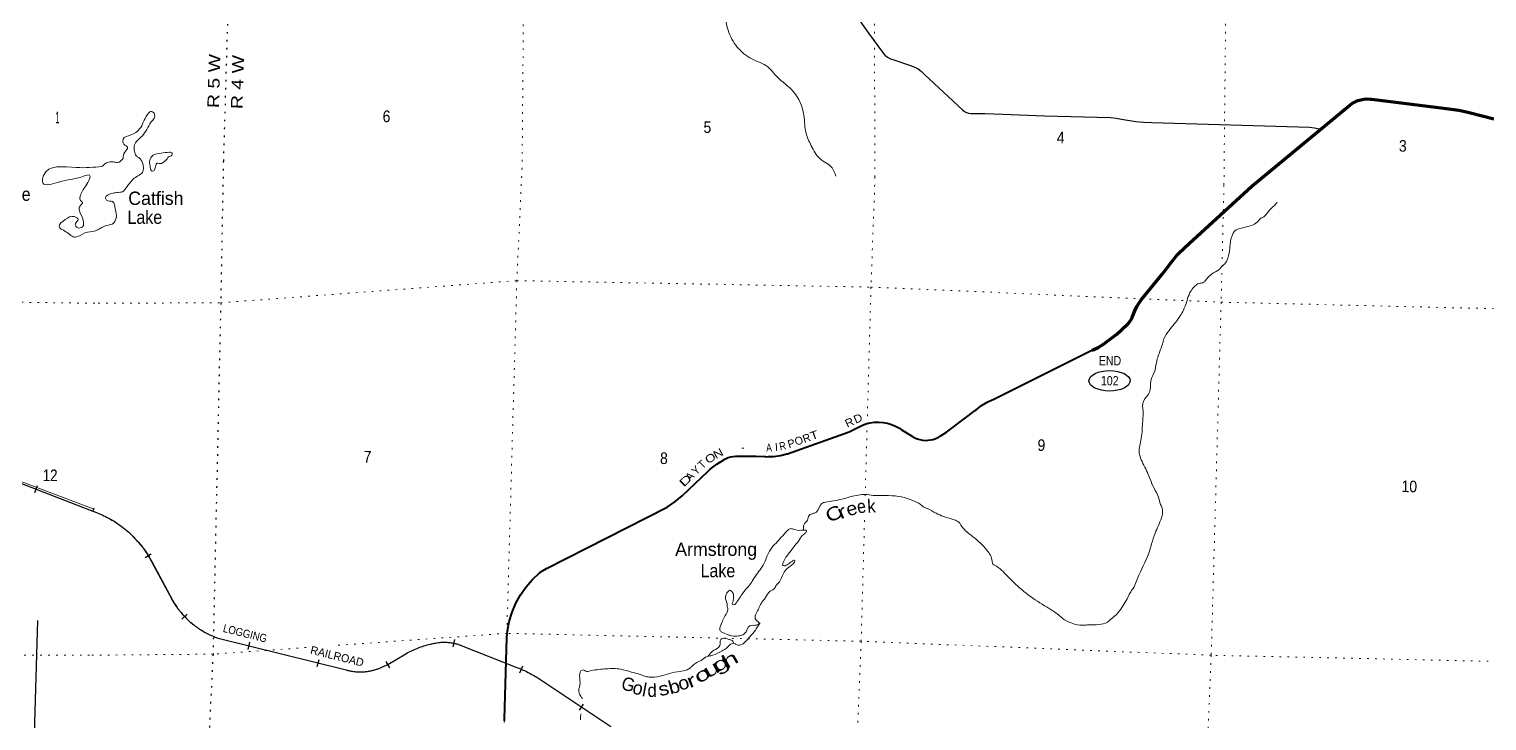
# Model space of a CAD drawing. Header units: feet. Extents: x -751810 to -497223, y -177792 to 12311.
# Drawn here: x -562729 to -540783, y -93206 to -82794 of the extents above; entities that cross this region are included whole.
import ezdxf
from ezdxf.enums import TextEntityAlignment as Align

# ---------------------------------------------------------------- set-up
doc = ezdxf.new("R2010")
doc.units = ezdxf.units.FT
doc.header["$LTSCALE"] = 80
doc.linetypes.add('DOTTED', pattern=[1.5, 0.3, -1.2])
for name, color, linetype, lineweight in [('17', 7, 'Continuous', 25), ('23', 7, 'Continuous', 70), ('26', 7, 'Continuous', 40), ('29', 7, 'Continuous', 25), ('34', 7, 'Continuous', 25), ('39', 7, 'Continuous', 13), ('6', 7, 'DOTTED', 25), ('7', 7, 'DOTTED', 13)]:
    doc.layers.add(name, color=color, linetype=linetype, lineweight=lineweight)
doc.layers.add('27', color=7, linetype='Continuous')
doc.layers.add('41', color=7, linetype='Continuous')

msp = doc.modelspace()

# ---------------------------------------------------------------- linework, layer by layer
at = {"layer": '17'}
msp.add_ellipse((-546463.69, -88088.06), major_axis=(-309.24, 1), ratio=0.500121, dxfattribs=at)
at = {"layer": '23'}
for points in [[(-544320.37, -85155.72), (-542845.96, -83936.85), (-542807.8, -83910.55), (-542767.09, -83888.39), (-542724.29, -83870.6), (-542679.87, -83857.39), (-542634.3, -83848.89), (-542588.1, -83845.2), (-542541.77, -83846.36), (-542517.99, -83848.85), (-541393.28, -83987.6), (-541204.96, -84013.64), (-541070.24, -84044.89), (-540835.41, -84105.09), (-540680.06, -84143.48)], [(-546725.11, -87626.8), (-546700.11, -87614.6), (-546636.81, -87585.27), (-546553.46, -87535.9), (-546475.73, -87478.09), (-546355.77, -87385.04), (-546286.56, -87326.94), (-546179.43, -87220.54), (-546157.52, -87194.21), (-546138.49, -87165.74), (-546122.54, -87135.43), (-546116.2, -87119.55), (-546106.45, -87093.3), (-546097.43, -87069.55), (-546083.34, -87032.43), (-546052.43, -86970.9), (-546015.25, -86912.95), (-545981.98, -86866), (-545667.05, -86479.57), (-545533.77, -86306.95), (-545438.47, -86187.91), (-545326.56, -86074.22), (-545265.23, -86019), (-544320.37, -85155.72)]]:
    msp.add_lwpolyline(points, dxfattribs=at)
at = {"layer": '26'}
msp.add_lwpolyline([(-555574.95, -93204.45), (-555574.75, -93182.83), (-555536.93, -91950.3), (-555527.24, -91853.56), (-555500.08, -91710.04), (-555458.06, -91570.13), (-555401.66, -91435.39), (-555331.47, -91307.28), (-555248.28, -91187.21), (-555158.1, -91083.91), (-555041.6, -90974.1), (-555002.13, -90946.83), (-554940.15, -90911.6), (-553125.32, -89987.48), (-553009.81, -89910.56), (-552900.04, -89819.81), (-552506.48, -89447.37), (-552481.41, -89423.64), (-552456.48, -89403.49), (-552377.23, -89340.5), (-552272.6, -89275.87), (-552269.93, -89274.21), (-552237.27, -89256.45), (-552202.94, -89242.2), (-552167.31, -89231.62), (-552130.77, -89224.82), (-552093.71, -89221.88), (-551788.47, -89224.37), (-551654.05, -89227.56), (-551648.46, -89228.05), (-551623.54, -89230.25), (-551598.46, -89229.47), (-551521.11, -89227.05), (-551419.66, -89213.17), (-551320.22, -89188.76), (-551311.65, -89186.14), (-550384.36, -88856.56), (-550192.66, -88758.31), (-550131.11, -88736.33), (-550067.59, -88720.9), (-550002.81, -88712.2), (-549937.48, -88710.32), (-549872.31, -88715.28), (-549808.01, -88727.02), (-549745.29, -88745.42), (-549684.84, -88770.28), (-549627.32, -88801.31), (-549598.95, -88819.67), (-549430.2, -88925.17), (-549394.92, -88944.81), (-549357.79, -88960.65), (-549319.2, -88972.53), (-549279.58, -88980.3), (-549239.36, -88983.9), (-549198.99, -88983.27), (-549158.91, -88978.42), (-549119.55, -88969.41), (-549081.35, -88956.34), (-549044.73, -88939.34), (-549014.75, -88921.7), (-548916.4, -88861.24), (-548654.53, -88661.83), (-548487.77, -88536.1), (-548477.83, -88527.55), (-548390.62, -88461.07), (-548296.94, -88404.07), (-548197.82, -88357.18), (-546822.45, -87670.11), (-546750.11, -87637.92), (-546725.11, -87626.8)], dxfattribs=at)
at = {"layer": '29'}
msp.add_line((-562600.81, -91697.96), (-562660.05, -93576.72), dxfattribs=at)
for points in [[(-550294.99, -82569.51), (-550091.51, -82853.18), (-549882.48, -83142.42), (-549844.67, -83183.6), (-549806.87, -83213.63), (-549759.06, -83240.33), (-549713.47, -83258.12), (-549459.96, -83342.67), (-549375.45, -83374.94), (-549344.32, -83391.62), (-549300.96, -83428.34), (-549250.93, -83476.18), (-548677.18, -84010.15), (-548646.06, -84031.31), (-548614.92, -84046.88), (-548584.9, -84059.12), (-548552.65, -84063.55), (-548339.17, -84063.55), (-548072.31, -84072.45), (-547440.76, -84099.15)], [(-547440.76, -84099.15), (-546450.06, -84125.87), (-546365.55, -84134.77), (-546285.5, -84148.12), (-546067.57, -84183.72), (-545954.15, -84194.84), (-545827.4, -84197.07), (-543452.38, -84268.27), (-543376.77, -84279.4), (-543278.93, -84299.42)]]:
    msp.add_lwpolyline(points, dxfattribs=at)
at = {"layer": '34'}
for p, q in [((-562641.75, -89768.14), (-562602.58, -89664.7)), ((-561765.31, -90046.25), (-561748.89, -89998.61)), ((-560984.68, -90749), (-560890.96, -90690.25)), ((-560427.98, -91674.2), (-560347.76, -91598.04)), ((-559431.74, -92130.58), (-559404.96, -92023.26)), ((-556343.08, -92091.94), (-556319.64, -91983.84)), ((-558390.8, -92387.62), (-558364.02, -92280.3)), ((-557297.37, -92407.22), (-557354.51, -92312.51)), ((-555341.65, -92481.74), (-555297.44, -92380.35)), ((-554442.33, -93044.7), (-554380.99, -92952.65))]:
    msp.add_line(p, q, dxfattribs=at)
at = {"layer": '34', "lineweight": 13}
for p, q in [((-560879.7, -90820.41), (-560578.66, -91378.81)), ((-559902.12, -91955.38), (-557958.9, -92440.24)), ((-556226.53, -92070.68), (-555386.84, -92402.79)), ((-555086.36, -92551.24), (-553971.94, -93293.86))]:
    msp.add_line(p, q, dxfattribs=at)
for points in [[(-576026.46, -84372.57), (-575523.46, -84842.63), (-575424.4, -84959), (-575073.99, -85498.48), (-574329.36, -86621.12), (-574213.68, -86772.76), (-574117.94, -86852.58), (-574038.16, -86904.46), (-573866.62, -86988.27), (-573087.87, -87327.84), (-572917.2, -87395.32), (-572749.66, -87427.24), (-568184.52, -88108.89), (-567996.56, -88123.62), (-567709.74, -88130.17), (-567390.21, -88143.57), (-567095.01, -88167.52), (-566887.57, -88191.46), (-566688.11, -88215.4), (-566514.34, -88251.11), (-566285.21, -88315.17), (-566004.6, -88410.33), (-561764.56, -90016.11)], [(-557393.77, -92387.75), (-557328.27, -92360.33), (-557059.29, -92198.04)]]:
    msp.add_lwpolyline(points, dxfattribs=at)
at = {"layer": '34'}
for points in [[(-576025.71, -84371.77), (-575522.66, -84841.87), (-575423.52, -84958.34), (-575073.07, -85497.88), (-574328.46, -86620.48), (-574212.88, -86771.99), (-574117.29, -86851.69), (-574037.62, -86903.5), (-573866.16, -86987.27), (-573087.45, -87326.82), (-572916.89, -87394.26), (-572749.48, -87426.16), (-568184.4, -88107.8), (-567996.5, -88122.52), (-567709.7, -88129.07), (-567390.14, -88142.47), (-567094.9, -88166.43), (-566887.44, -88190.37), (-566687.93, -88214.31), (-566514.08, -88250.04), (-566284.89, -88314.12), (-566004.23, -88409.29), (-561768.47, -90052.12)], [(-561765.44, -90051.68), (-561706.8, -90073.91), (-561681.08, -90084.39), (-561655.37, -90095.23), (-561630.13, -90106.48), (-561604.96, -90118.32), (-561580, -90130.45), (-561555.18, -90143), (-561530.76, -90156.13), (-561506.35, -90169.62), (-561482.29, -90183.47), (-561458.5, -90197.82), (-561435.06, -90212.53), (-561411.76, -90227.67), (-561388.66, -90243.1), (-561365.98, -90259.1), (-561343.52, -90275.39), (-561321.34, -90292.18), (-561299.35, -90309.26), (-561277.86, -90326.79), (-561256.58, -90344.59), (-561235.65, -90362.76), (-561214.99, -90381.43), (-561194.77, -90400.32), (-561174.66, -90419.64), (-561155.14, -90439.25), (-561135.75, -90459.3), (-561116.91, -90479.63), (-561098.29, -90500.25), (-561080.09, -90521.1), (-561062.16, -90542.45), (-561044.81, -90564.09), (-561027.73, -90585.87), (-561010.94, -90608.17), (-560994.64, -90630.54), (-560978.69, -90653.27), (-560963.23, -90676.44), (-560948.12, -90699.6), (-560933.37, -90723.14), (-560919.11, -90747.11), (-560905.2, -90771.08), (-560891.71, -90795.28), (-560878.72, -90819.9), (-560577.69, -91378.29), (-560566.92, -91397.52), (-560555.77, -91416.4), (-560544.29, -91435.09), (-560532.53, -91453.78), (-560520.38, -91472.11), (-560507.97, -91490.16), (-560495.27, -91508.18), (-560482.21, -91525.85), (-560468.86, -91543.24), (-560455.12, -91560.54), (-560441.18, -91577.45), (-560427.01, -91594.24), (-560412.41, -91610.77), (-560397.59, -91626.9), (-560382.44, -91642.86), (-560367.14, -91658.58), (-560351.39, -91674.06), (-560335.54, -91689.19), (-560319.26, -91704.09), (-560302.87, -91718.64), (-560286.16, -91733), (-560269.23, -91746.97), (-560252.04, -91760.64), (-560234.68, -91774.08), (-560216.95, -91787.16), (-560199.05, -91800.02), (-560180.95, -91812.46), (-560162.69, -91824.68), (-560144.11, -91836.43), (-560125.37, -91847.95), (-560106.52, -91859.13), (-560087.41, -91870.01), (-560068.1, -91880.49), (-560048.5, -91890.69), (-560028.93, -91900.6), (-560009.03, -91910.04), (-559989.04, -91919.14), (-559968.88, -91928), (-559948.69, -91936.43), (-559928.12, -91944.49), (-559907.56, -91952.27), (-559901.8, -91954.33), (-557958.61, -92439.18), (-557945.4, -92442.87), (-557932.2, -92446.23), (-557918.93, -92449.36), (-557905.54, -92452.37), (-557892.15, -92455.04), (-557878.75, -92457.48), (-557865.25, -92459.79), (-557851.74, -92461.78), (-557838.23, -92463.5), (-557824.59, -92465.04), (-557811.03, -92466.3), (-557797.43, -92467.42)], [(-557797.43, -92467.42), (-557783.75, -92468.23), (-557770.15, -92468.77), (-557756.48, -92469.09), (-557742.85, -92469.22), (-557729.13, -92469.08), (-557715.52, -92468.73), (-557701.83, -92468.07), (-557688.23, -92467.23), (-557674.57, -92466.16), (-557661.01, -92464.81), (-557647.45, -92463.23), (-557633.93, -92461.48), (-557620.4, -92459.39), (-557606.89, -92457.14), (-557593.48, -92454.62), (-557580.1, -92451.92), (-557566.78, -92448.88), (-557553.48, -92445.68), (-557540.3, -92442.27), (-557527.14, -92438.62), (-557514.06, -92434.7), (-557500.98, -92430.54), (-557488.04, -92426.26), (-557475.17, -92421.62), (-557462.39, -92416.8), (-557449.66, -92411.8), (-557437.1, -92406.59), (-557424.53, -92401.06), (-557412.09, -92395.42), (-557399.82, -92389.48), (-557394.22, -92386.75), (-557328.76, -92359.35), (-557059.84, -92197.09), (-557037.95, -92184.86), (-557015.9, -92173.2), (-556993.66, -92161.92), (-556971.14, -92150.81), (-556948.46, -92140.27), (-556925.71, -92130.18), (-556902.68, -92120.27), (-556879.49, -92110.92), (-556856.22, -92102.02), (-556832.61, -92093.43), (-556809.05, -92085.34), (-556785.33, -92077.51), (-556761.34, -92070.18), (-556737.38, -92063.35), (-556713.21, -92056.91), (-556689.02, -92050.79), (-556664.55, -92045.16), (-556640.19, -92039.93), (-556615.55, -92035.18), (-556591.02, -92030.84), (-556566.18, -92026.85), (-556565.94, -92026.86), (-556553.34, -92025.52), (-556540.69, -92024.47), (-556528.01, -92023.63), (-556515.25, -92022.93), (-556502.52, -92022.53), (-556489.85, -92022.35), (-556477.09, -92022.3), (-556464.36, -92022.57), (-556451.68, -92023.06), (-556438.92, -92023.75), (-556426.26, -92024.67), (-556413.59, -92025.74), (-556400.89, -92027.1), (-556388.31, -92028.7), (-556375.7, -92030.52), (-556363.15, -92032.48), (-556350.57, -92034.73), (-556338.12, -92037.15), (-556325.63, -92039.86), (-556313.28, -92042.73), (-556300.9, -92045.81), (-556288.63, -92049.13), (-556276.42, -92052.67), (-556264.26, -92056.38), (-556252.14, -92060.36), (-556240.09, -92064.52), (-556228.15, -92068.89), (-556226.13, -92069.66), (-555386.43, -92401.77), (-555357.2, -92413.13), (-555328.39, -92425.11), (-555299.77, -92437.59), (-555271.11, -92450.47), (-555242.87, -92463.96), (-555215, -92477.87), (-555187.08, -92492.19), (-555159.58, -92507.12), (-555132.46, -92522.48), (-555105.34, -92538.41), (-555085.76, -92550.32), (-553971.31, -93292.96)]]:
    msp.add_lwpolyline(points, dxfattribs=at)
at = {"layer": '34', "lineweight": 13}
for centre, radius, start, end in [((-562290.3, -91554.28), 1590.08, 27.48591, 70.8444), ((-559475.11, -90769.12), 1260.78, 208.91972, 250.20278), ((-556353.98, -93443.4), 1431.23, 98.5156, 119.52506), ((-556484.62, -92751.55), 728.14, 69.24068, 96.41025), ((-557743.91, -91686.5), 783.8, 254.07981, 296.53311), ((-556026.61, -94076.08), 1791.43, 58.3412, 69.07611)]:
    msp.add_arc(centre, radius, start, end, dxfattribs=at)
at = {"layer": '39'}
for points in [[(-560695.91, -80233.46), (-560367.76, -80207.76), (-560279.84, -80135.02), (-560108.01, -80184.72), (-559948.84, -80360.98), (-559669.58, -80658.37), (-559485.1, -80776.75), (-559309.31, -81023.79), (-559085.08, -81358.33), (-558608.81, -81556.97), (-558178.5, -81450.77), (-557850.92, -80966.13), (-557770.7, -80585.29), (-557765.84, -80349.89), (-557460.3, -79959.42), (-557167.13, -79778.03), (-556771.97, -79719.44), (-555949.03, -79773.99), (-555485.31, -79996.53), (-555248.9, -80325.28), (-555157.78, -80584.73), (-555070.16, -81013.18), (-554956.41, -81442.15), (-554701.1, -81634.4), (-554297.02, -81630.32), (-553969.46, -81632.79), (-553721.35, -81784.64), (-553367.54, -81781.59), (-552927.73, -81701.74), (-552699.88, -81861.24), (-552401.6, -82211.34), (-552293.91, -82446.96), (-552206.93, -82808.97), (-552069.52, -83065.31), (-551848.07, -83242.8), (-551609.35, -83362.26), (-551471.66, -83507.9), (-551225.05, -83732.18), (-551065.61, -84089.59), (-551033.01, -84359.95), (-550954.5, -84548.7), (-550817.89, -84746.65), (-550641.78, -84880.97), (-550584.13, -85008.92)], [(-561313.9, -84742), (-561289.57, -84647.86), (-561247.81, -84572.2), (-561303.11, -84524.81), (-561315.68, -84452.1), (-561197.74, -84386), (-561065.24, -84296.04), (-560948.2, -84078.96), (-560884.96, -84033.92), (-560841.55, -84073.02), (-560890.21, -84190.82), (-561029.26, -84403.43), (-561146.78, -84546.02), (-561142.45, -84628.64), (-561115.82, -84701.62), (-561113.94, -84703.11)], [(-561113.94, -84703.11), (-561101.38, -84713.66), (-561079.79, -84727.22), (-561065.22, -84736.77), (-561056.13, -84747.4)], [(-560907.48, -84751.56), (-560860.29, -84688.57), (-560739.16, -84662.79), (-560620.25, -84647.03), (-560576.34, -84661.99), (-560580.98, -84692.09), (-560628.99, -84716.92), (-560659.88, -84757.1)], [(-561636.87, -84863.27), (-562018.68, -84876.75), (-562512.95, -84996.17), (-562521.7, -85108.88), (-562285.77, -85096.29), (-561909.06, -85008.39), (-561818.04, -84992.39), (-561846.92, -85104.63), (-561947.46, -85265.59), (-561962.86, -85319.67), (-561956.11, -85374.27), (-561926.45, -85397.15), (-561970.51, -85470.72), (-561971.97, -85531.18), (-561914.92, -85671.66), (-561925.3, -85768.2), (-561998.19, -85784.63), (-562032.92, -85721.3), (-561991.17, -85659.78), (-562050.53, -85616.03), (-562184.54, -85661.27), (-562279.6, -85761.86), (-562178.84, -85842.88), (-562029.76, -85925.04), (-561891.29, -85861.76), (-561729.4, -85829.28), (-561661.03, -85794.64)], [(-561056.13, -84747.4), (-561028.77, -84792.09), (-561011.62, -84851.56), (-561015.47, -84933.91), (-561146.5, -85037.63), (-561208.33, -85104.65), (-561253.85, -85161.97), (-561326, -85240.83), (-561408.72, -85253.11), (-561487.52, -85269.5), (-561579.36, -85329.84), (-561562.13, -85368.41), (-561474.13, -85390.42), (-561432.29, -85497.89), (-561419.4, -85640.92), (-561479.67, -85728.07), (-561560.56, -85748.44), (-561661.03, -85794.64)], [(-561636.87, -84863.27), (-561616.92, -84844.85), (-561606.01, -84834.83), (-561549.47, -84801.71), (-561464.77, -84791.48), (-561396.61, -84801), (-561313.9, -84742)], [(-560907.48, -84751.56), (-560915.45, -84785.86), (-560907.15, -84855.83), (-560884.55, -84924.68), (-560856.5, -84929.31), (-560831.35, -84883.61), (-560820.49, -84847.66), (-560805.66, -84813.8), (-560769.52, -84816.59), (-560659.88, -84757.1)], [(-543938.29, -85404.37), (-544111.31, -85587.6), (-544152.37, -85624.91), (-544166.53, -85628.62), (-544240.51, -85699.4), (-544326.05, -85747.81), (-544475.78, -85788.8), (-544577.27, -85830.84), (-544608.46, -85876.4), (-544648.18, -86034.38), (-544663.16, -86164.74), (-544682.96, -86240.71), (-544735.28, -86332.06), (-544782.54, -86377.28), (-544817.56, -86414.72), (-544925.58, -86478.73), (-544999.65, -86553.53), (-545018.23, -86575.24), (-545057.23, -86610.58), (-545115.79, -86621.38), (-545174.98, -86660.31), (-545236.9, -86731.35), (-545266.39, -86791.02), (-545349.99, -87022.44), (-545400.25, -87111.82), (-545545.22, -87299.69), (-545628.36, -87420.53), (-545680.01, -87572.21), (-545744.49, -87757.79), (-545769.47, -87885.93), (-545771.84, -87901.96), (-545827.2, -88039.49), (-545847.85, -88153.64), (-545853.53, -88227.91), (-545868.55, -88269.81), (-545953.88, -88398.65), (-545965.14, -88452.69), (-545958.94, -88535.25), (-545964.36, -88687.94), (-545986.41, -88954.86), (-546015.38, -89171.38), (-545985.56, -89276.57), (-545879.85, -89496), (-545824.7, -89637.93), (-545708.06, -89907.86), (-545706.28, -89917.95), (-545679.48, -89978.85), (-545665.6, -90077.67), (-545683.39, -90153.68), (-545776.95, -90380.86), (-545830.79, -90540.54), (-545857.07, -90636.47), (-546020.28, -91010.92), (-546109.24, -91212.06), (-546155.03, -91281.44), (-546197.21, -91368.99), (-546259.85, -91472.18), (-546334.54, -91575.11), (-546447.52, -91681.23), (-546496.62, -91718.37), (-546624.19, -91757.83), (-546783.17, -91762.43), (-546815.37, -91763.74), (-546944.06, -91762.96), (-547041.92, -91732.7), (-547123.57, -91696.75), (-547250.06, -91597.5), (-547404.65, -91495.64), (-547688.04, -91308.55), (-547940.57, -91089.96), (-547999.57, -91030.37), (-548194.93, -90863.29), (-548218.73, -90848.7), (-548229.76, -90802.22), (-548308.54, -90637.66), (-548371.29, -90565.93), (-548381.11, -90555.66), (-548606.13, -90365.82), (-548694.52, -90271.42), (-548719.75, -90230.66), (-548785.09, -90185.01), (-548847, -90165.58), (-549074.35, -90080.23), (-549209.55, -90010.95), (-549261.32, -89987.71), (-549316.66, -89944.29), (-549430.02, -89887.55), (-549513.81, -89857.59), (-549593.77, -89835.75), (-549790.39, -89815.41), (-549967.37, -89815.6), (-549993.5, -89815.03), (-550113.79, -89798.35), (-550218.49, -89804.13), (-550331.59, -89825.8), (-550493.43, -89868.54), (-550741.79, -89913.42)], [(-550741.79, -89913.42), (-550794.54, -89934.4), (-550877.86, -90063.28), (-550918.51, -90082.5), (-550987.57, -90113.17), (-551009.24, -90183.07), (-551063.03, -90250.27), (-551071.66, -90276.22), (-551068.18, -90335.66)], [(-551725.67, -91735.78), (-551788.78, -91680.13), (-551800.08, -91645.71), (-551772.29, -91571.92), (-551698.52, -91420.72), (-551659.26, -91373.31), (-551641.09, -91349.65), (-551574.19, -91256.53), (-551498.52, -91199.87), (-551494.23, -91187.9), (-551448.71, -91130.58), (-551360.6, -90967.62), (-551298.73, -90898.59), (-551206.44, -90818.16), (-551199.87, -90794.17), (-551223.7, -90790), (-551238.24, -90801.38), (-551303.59, -90846.21), (-551364.48, -90871.03), (-551386.32, -90858.49), (-551384, -90844.47), (-551298.17, -90693.53), (-551244.38, -90626.33), (-551188.32, -90547.13), (-551161.6, -90521.57), (-551103.25, -90430.35), (-551047.86, -90381.28), (-551024.99, -90347.6), (-551140.22, -90338.51), (-551187.25, -90331.46), (-551221.35, -90320.88), (-551273.6, -90314.06), (-551318.59, -90347.27), (-551489.69, -90534.57), (-551543.25, -90591.71), (-551614.33, -90712.82), (-551648.47, -90800.54), (-551690.47, -90880.05), (-551829.67, -91080.1), (-551883.87, -91165.38), (-551956.06, -91246.25), (-552045.41, -91375), (-552072.48, -91416.64), (-552123.72, -91459.76), (-552143.6, -91449.27), (-552139.6, -91428.43), (-552123.26, -91349.19), (-552123.04, -91339.14), (-552137.73, -91276.49), (-552157.29, -91251.94), (-552181.14, -91239.36), (-552211.83, -91262.83), (-552232.69, -91296.55), (-552245.52, -91330.46), (-552244.41, -91370.69), (-552223.6, -91429.45), (-552215.07, -91497.99), (-552209.54, -91520.23), (-552227.01, -91582.17), (-552304.93, -91739.32), (-552309.26, -91753.3), (-552328.57, -91807.17), (-552329.33, -91841.33), (-552299.81, -91870.12), (-552206.19, -91910.35), (-552150.22, -91925.63), (-552051.73, -91927.77), (-551984.95, -91909.11), (-551958.46, -91893.6), (-551881.39, -91774.63), (-551804.83, -91768.25), (-551766.41, -91759.03), (-551730.45, -91736.47)], [(-551725.74, -91738.82), (-551754.76, -91777.38), (-551794.34, -91838.85), (-551881.1, -91941.51), (-551947.13, -92016.48), (-551992.2, -92053.71), (-552082.79, -92057.78), (-552120.57, -92038.86), (-552169.17, -92053.9), (-552230.82, -92112.88), (-552298.05, -92151.63), (-552438.32, -92218.96), (-552494.91, -92231.81), (-552545.57, -92248.81), (-552584.48, -92280.13), (-552706.65, -92347.86), (-552757.94, -92392.99), (-552772.32, -92406.75), (-552884, -92454.6), (-553051.55, -92483.13), (-553189.22, -92524.38), (-553358.74, -92550.87), (-553394.88, -92548.08), (-553460.94, -92534.58), (-553544.69, -92502.61), (-553660.64, -92471.95), (-553826.58, -92428.15), (-553924.94, -92419.98), (-554150.47, -92433.19), (-554267.5, -92450.76), (-554358.04, -92452.82), (-554371.89, -92442.47), (-554400.03, -92441.86), (-554437.17, -92664.23), (-554452.63, -92726.22), (-554453.53, -92766.41), (-554442.28, -92802.84), (-554399.4, -92869.33)], [(-552506.54, -92232.89), (-552445.06, -92160.51), (-552347.09, -92096.29), (-552332.48, -92072.47), (-552314.38, -91982.39), (-552291.87, -91964.78), (-552197.71, -91980.9), (-552143.8, -91998.15), (-552121.97, -92038.63)], [(-554418.78, -93099.2), (-554427.89, -93148.97), (-554427.15, -93188.98)]]:
    msp.add_spline(points, degree=3, dxfattribs=at)
at = {"layer": '6'}
for p, q in [((-559711.92, -81637.77), (-559805.4, -84778.77)), ((-559961.1, -92202.3), (-560017.59, -93343.46))]:
    msp.add_line(p, q, dxfattribs=at)
msp.add_lwpolyline([(-559805.4, -84778.77), (-559844.93, -86913.05), (-559961.1, -92202.3)], dxfattribs=at)
at = {"layer": '7'}
for p, q in [((-555280.62, -81763.81), (-555308.07, -84889.33)), ((-549994.9, -85018.81), (-550006.77, -81870.32)), ((-544709.14, -81993.39), (-544741.77, -85145.6)), ((-549994.9, -85018.81), (-550055.79, -86677.34)), ((-550055.79, -86677.34), (-550143.07, -89836.88)), ((-550152.72, -90186.17), (-550203.05, -92008.14)), ((-555537.64, -91888.56), (-558134.39, -92072.74)), ((-558558.79, -92102.84), (-559961.1, -92202.3)), ((-559961.1, -92202.3), (-561819.1, -92218.53))]:
    msp.add_line(p, q, dxfattribs=at)
for points in [[(-555308.07, -84889.33), (-555386.86, -86579.95), (-555537.64, -91888.56)], [(-544741.77, -85145.6), (-544783.92, -86904.13), (-544932.83, -92218.81), (-545151.85, -97431.44), (-545171.45, -102809.24), (-545003.28, -108243.38), (-544872.53, -113722.36)], [(-561687.9, -86920.64), (-559844.93, -86913.05), (-555386.86, -86579.95), (-550055.79, -86677.34), (-544783.92, -86904.13), (-539395.24, -87032.92)], [(-579751.75, -86910.68), (-575904.85, -86864.77), (-570496.62, -86884.67), (-565123.92, -86875.57), (-561687.9, -86920.64)], [(-555537.64, -91888.56), (-555574.55, -93205.14), (-555686.14, -97185.15)], [(-534202.41, -92507.55), (-539561.97, -92335.15), (-544932.83, -92218.81), (-550203.05, -92008.14), (-555537.64, -91888.56)], [(-561819.1, -92218.53), (-565308.85, -92222.19), (-570556.1, -92109.23), (-572264.89, -92140.42)], [(-550203.05, -92008.14), (-550423.15, -97269), (-550555.23, -102730.81), (-550385.76, -108197.15), (-550192.3, -113659.4)]]:
    msp.add_lwpolyline(points, dxfattribs=at)

# ---------------------------------------------------------------- texts
at = {"layer": '17', "width": 0.85}
for s, p in [('END', (-546456.58, -87854.22)), ('102', (-546460.79, -88156.37))]:
    msp.add_text(s, height=140, dxfattribs=at).set_placement(p, align=Align.CENTER)
at = {"layer": '27'}
for s, rotation, width, p in [('R', 24.476, 1.1, (-550413.37, -88793.91)), ('D', 22.745, 1.1, (-550286.26, -88733.42)), ('T', 19.558, 1.25, (-550948.76, -88982.11)), ('A', 3.71, 0.8, (-551630, -89155.53)), ('R', 12.429, 0.85, (-551420.92, -89137.84)), ('O', 33.735, 1.25, (-552505.23, -89344.98)), ('N', 29.61, 1.25, (-552389.09, -89268.78)), ('D', 44.237, 1.65, (-552873.75, -89696.65))]:
    msp.add_text(s, height=120, rotation=rotation, dxfattribs=dict(at, width=width)).set_placement(p)
for s, rotation, p in [('-', 0.06, (-552010.71, -89148.7)), ('I', 3.71, (-551496.98, -89143.72)), ('P', 16.429, (-551289.29, -89103.61)), ('O', 19.558, (-551180.41, -89066.57)), ('R', 19.558, (-551058.65, -89025.09)), ('T', 44.237, (-552593.73, -89423.99)), ('A', 44.237, (-552781.76, -89607.08)), ('Y', 44.237, (-552687.07, -89514.88))]:
    msp.add_text(s, height=120, rotation=rotation, dxfattribs=at).set_placement(p)
at = {"layer": '34', "width": 0.9}
msp.add_text('LOGGING', height=120, rotation=345.99, dxfattribs=at).set_placement((-559819.34, -91865.68))
at = {"layer": '34'}
msp.add_text('RAILROAD', height=120, rotation=345.99, dxfattribs=at).set_placement((-558504.61, -92192.41))
at = {"layer": '41', "width": 0.9}
for p in [(-563228.62, -85378.68), (-561248.27, -85724.94), (-552620.38, -91044.72)]:
    msp.add_text('Lake', height=200, dxfattribs=at).set_placement(p)
at = {"layer": '41'}
for s, p in [('Catfish', (-561237.18, -85439.44)), ('Armstrong', (-553002.9, -90723.18))]:
    msp.add_text(s, height=200, dxfattribs=at).set_placement(p)
for s, rotation, width, p in [('C', 28.795, 1.3, (-550675.24, -90233.91)), ('e', 15.969, 1.1, (-550398.21, -90129.18)), ('e', 8.64, 0.9, (-550251.07, -90085.9)), ('k', 3.23, 0.95, (-550106.24, -90075.73)), ('r', 23.398, 1.45, (-550514.75, -90175.68)), ('u', 29.187, 1.6, (-552515.48, -92571.8)), ('g', 28.902, 1.6, (-552377.92, -92487.69)), ('h', 29.939, 1.55, (-552228.46, -92426)), ('G', 345.199, 0.95, (-553828.63, -92727.51)), ('b', 14.863, 1.15, (-553076.23, -92809.02)), ('o', 15.596, 1.1, (-552931.21, -92752.24)), ('r', 22.532, 1.4, (-552781.39, -92716.68)), ('o', 32.137, 1.55, (-552644.25, -92654.53)), ('d', 1.612, 0.95, (-553418.3, -92848.01)), ('s', 12.269, 1.2, (-553235.14, -92836.42))]:
    msp.add_text(s, height=200, rotation=rotation, dxfattribs=dict(at, width=width)).set_placement(p)
for s, rotation, p in [('o', 345.866, (-553659.01, -92790.15)), ('l', 349.545, (-553510.58, -92831.89))]:
    msp.add_text(s, height=200, rotation=rotation, dxfattribs=at).set_placement(p)
at = {"layer": '6', "width": 1.25}
for s, p in [('R 5 W', (-559872.13, -83984.13)), ('R 4 W', (-559517.75, -83999.85))]:
    msp.add_text(s, height=175, rotation=88.295, dxfattribs=at).set_placement(p)
at = {"layer": '7'}
for s, width, p in [('1', 0.4, (-562335.19, -84211.79)), ('12', 0.85, (-562523.21, -89597.5))]:
    msp.add_text(s, height=175, dxfattribs=dict(at, width=width)).set_placement(p)
at = {"layer": '7', "width": 0.9}
for s, rotation, p in [('6', 358.865, (-557408.72, -84192.57)), ('5', 358.865, (-552578.07, -84355.47)), ('4', 358.865, (-547258.84, -84511.76)), ('3', 358.865, (-542108.64, -84637.42)), ('9', 358.759, (-547549.96, -89142.14)), ('7', 358.759, (-557694.65, -89316.47)), ('8', 358.759, (-553233, -89339.15)), ('10', 358.759, (-542069.29, -89761.93))]:
    msp.add_text(s, height=175, rotation=rotation, dxfattribs=at).set_placement(p)

doc.saveas('drawing.dxf')
